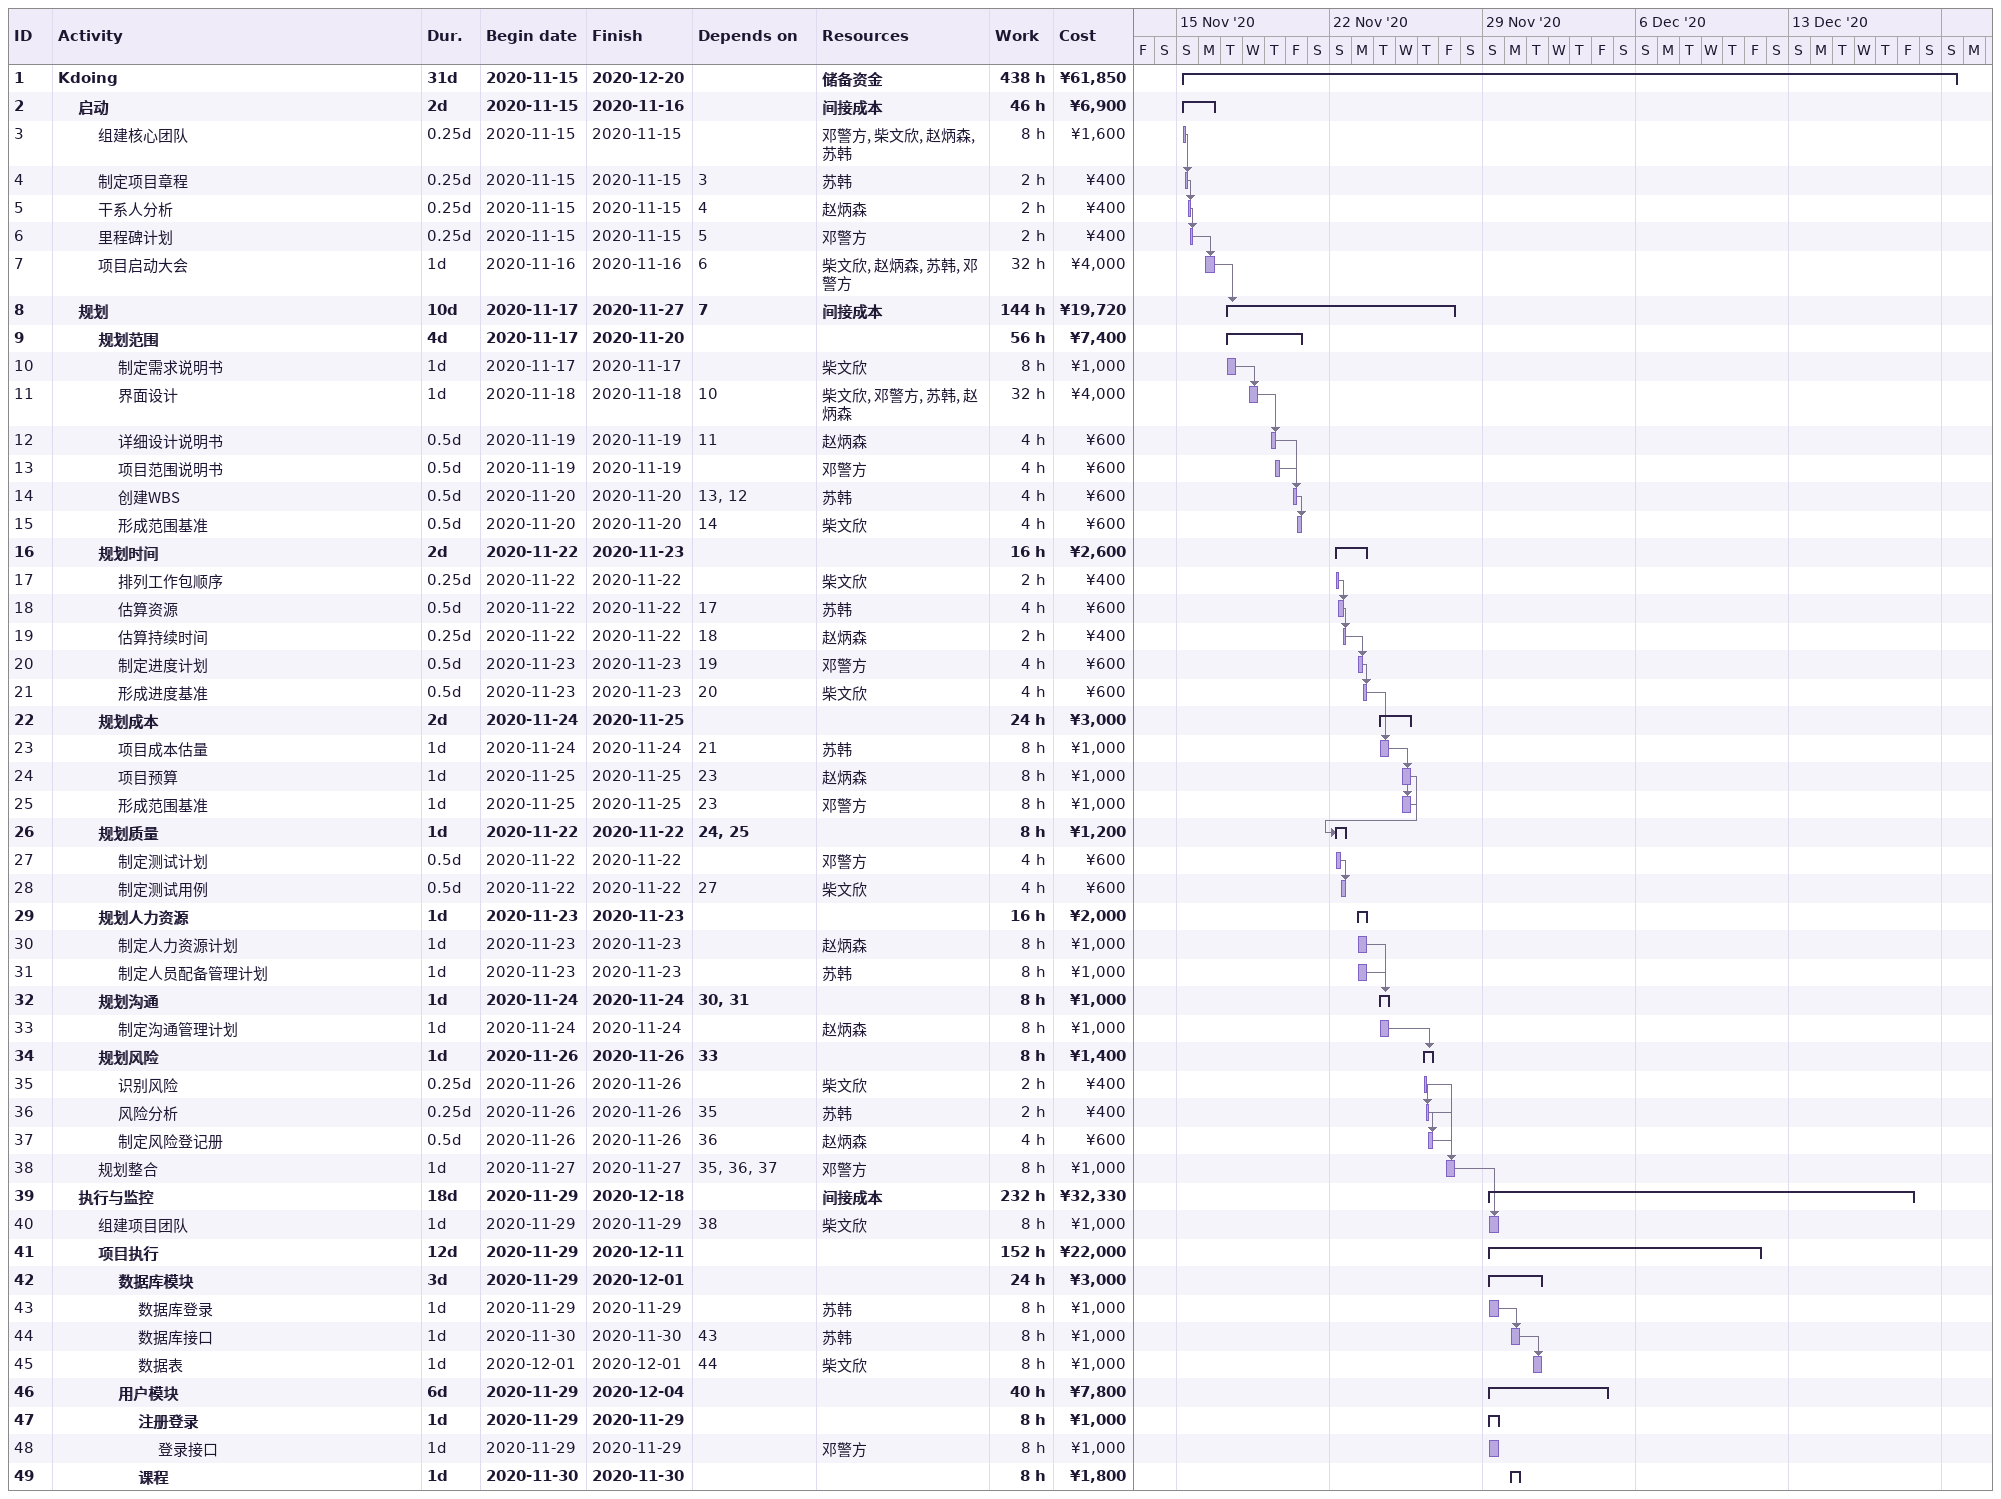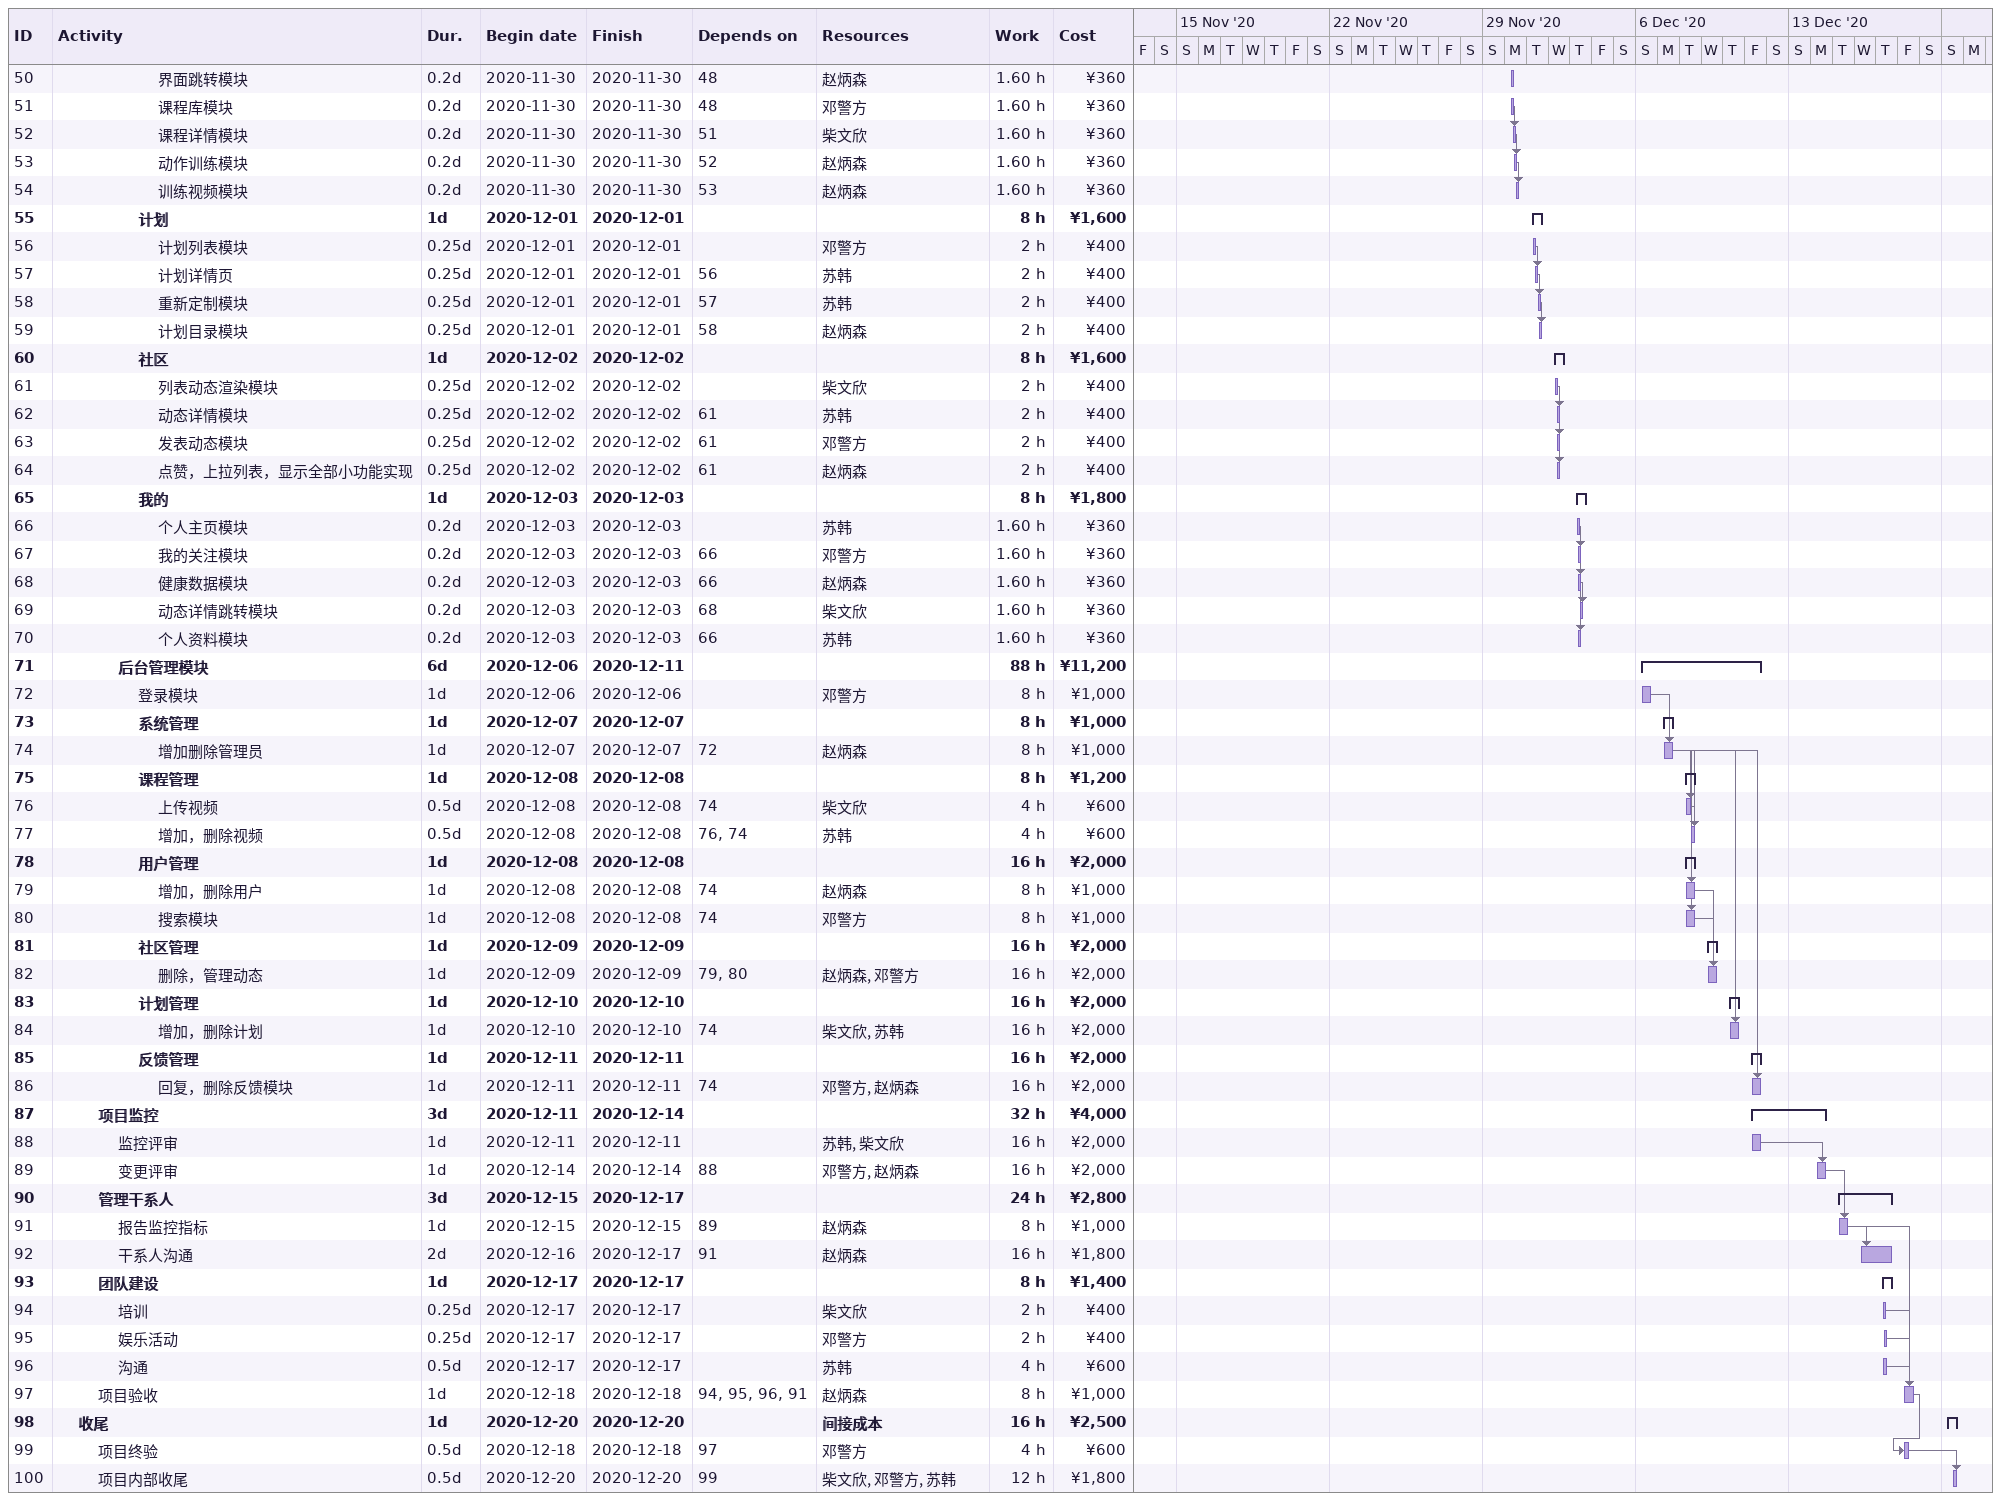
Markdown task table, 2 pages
| ID | Level | Task | Duration | Start | Finish | Predecessors | Resources | Work (h) | Cost (¥) |
|---|---|---|---|---|---|---|---|---|---|
| 1 | 1 | **Kdoing** | 31d | 2020-11-15 | 2020-12-20 |  | 储备资金 | 438 | 61850 |
| 2 | 2 | **启动** | 2d | 2020-11-15 | 2020-11-16 |  | 间接成本 | 46 | 6900 |
| 3 | 3 | 组建核心团队 | 0.25d | 2020-11-15 | 2020-11-15 |  | 邓警方, 柴文欣, 赵炳森, 苏韩 | 8 | 1600 |
| 4 | 3 | 制定项目章程 | 0.25d | 2020-11-15 | 2020-11-15 | 3 | 苏韩 | 2 | 400 |
| 5 | 3 | 干系人分析 | 0.25d | 2020-11-15 | 2020-11-15 | 4 | 赵炳森 | 2 | 400 |
| 6 | 3 | 里程碑计划 | 0.25d | 2020-11-15 | 2020-11-15 | 5 | 邓警方 | 2 | 400 |
| 7 | 3 | 项目启动大会 | 1d | 2020-11-16 | 2020-11-16 | 6 | 柴文欣, 赵炳森, 苏韩, 邓警方 | 32 | 4000 |
| 8 | 2 | **规划** | 10d | 2020-11-17 | 2020-11-27 | 7 | 间接成本 | 144 | 19720 |
| 9 | 3 | **规划范围** | 4d | 2020-11-17 | 2020-11-20 |  |  | 56 | 7400 |
| 10 | 4 | 制定需求说明书 | 1d | 2020-11-17 | 2020-11-17 |  | 柴文欣 | 8 | 1000 |
| 11 | 4 | 界面设计 | 1d | 2020-11-18 | 2020-11-18 | 10 | 柴文欣, 邓警方, 苏韩, 赵炳森 | 32 | 4000 |
| 12 | 4 | 详细设计说明书 | 0.5d | 2020-11-19 | 2020-11-19 | 11 | 赵炳森 | 4 | 600 |
| 13 | 4 | 项目范围说明书 | 0.5d | 2020-11-19 | 2020-11-19 |  | 邓警方 | 4 | 600 |
| 14 | 4 | 创建WBS | 0.5d | 2020-11-20 | 2020-11-20 | 13, 12 | 苏韩 | 4 | 600 |
| 15 | 4 | 形成范围基准 | 0.5d | 2020-11-20 | 2020-11-20 | 14 | 柴文欣 | 4 | 600 |
| 16 | 3 | **规划时间** | 2d | 2020-11-22 | 2020-11-23 |  |  | 16 | 2600 |
| 17 | 4 | 排列工作包顺序 | 0.25d | 2020-11-22 | 2020-11-22 |  | 柴文欣 | 2 | 400 |
| 18 | 4 | 估算资源 | 0.5d | 2020-11-22 | 2020-11-22 | 17 | 苏韩 | 4 | 600 |
| 19 | 4 | 估算持续时间 | 0.25d | 2020-11-22 | 2020-11-22 | 18 | 赵炳森 | 2 | 400 |
| 20 | 4 | 制定进度计划 | 0.5d | 2020-11-23 | 2020-11-23 | 19 | 邓警方 | 4 | 600 |
| 21 | 4 | 形成进度基准 | 0.5d | 2020-11-23 | 2020-11-23 | 20 | 柴文欣 | 4 | 600 |
| 22 | 3 | **规划成本** | 2d | 2020-11-24 | 2020-11-25 |  |  | 24 | 3000 |
| 23 | 4 | 项目成本估量 | 1d | 2020-11-24 | 2020-11-24 | 21 | 苏韩 | 8 | 1000 |
| 24 | 4 | 项目预算 | 1d | 2020-11-25 | 2020-11-25 | 23 | 赵炳森 | 8 | 1000 |
| 25 | 4 | 形成范围基准 | 1d | 2020-11-25 | 2020-11-25 | 23 | 邓警方 | 8 | 1000 |
| 26 | 3 | **规划质量** | 1d | 2020-11-22 | 2020-11-22 | 24, 25 |  | 8 | 1200 |
| 27 | 4 | 制定测试计划 | 0.5d | 2020-11-22 | 2020-11-22 |  | 邓警方 | 4 | 600 |
| 28 | 4 | 制定测试用例 | 0.5d | 2020-11-22 | 2020-11-22 | 27 | 柴文欣 | 4 | 600 |
| 29 | 3 | **规划人力资源** | 1d | 2020-11-23 | 2020-11-23 |  |  | 16 | 2000 |
| 30 | 4 | 制定人力资源计划 | 1d | 2020-11-23 | 2020-11-23 |  | 赵炳森 | 8 | 1000 |
| 31 | 4 | 制定人员配备管理计划 | 1d | 2020-11-23 | 2020-11-23 |  | 苏韩 | 8 | 1000 |
| 32 | 3 | **规划沟通** | 1d | 2020-11-24 | 2020-11-24 | 30, 31 |  | 8 | 1000 |
| 33 | 4 | 制定沟通管理计划 | 1d | 2020-11-24 | 2020-11-24 |  | 赵炳森 | 8 | 1000 |
| 34 | 3 | **规划风险** | 1d | 2020-11-26 | 2020-11-26 | 33 |  | 8 | 1400 |
| 35 | 4 | 识别风险 | 0.25d | 2020-11-26 | 2020-11-26 |  | 柴文欣 | 2 | 400 |
| 36 | 4 | 风险分析 | 0.25d | 2020-11-26 | 2020-11-26 | 35 | 苏韩 | 2 | 400 |
| 37 | 4 | 制定风险登记册 | 0.5d | 2020-11-26 | 2020-11-26 | 36 | 赵炳森 | 4 | 600 |
| 38 | 3 | 规划整合 | 1d | 2020-11-27 | 2020-11-27 | 35, 36, 37 | 邓警方 | 8 | 1000 |
| 39 | 2 | **执行与监控** | 18d | 2020-11-29 | 2020-12-18 |  | 间接成本 | 232 | 32330 |
| 40 | 3 | 组建项目团队 | 1d | 2020-11-29 | 2020-11-29 | 38 | 柴文欣 | 8 | 1000 |
| 41 | 3 | **项目执行** | 12d | 2020-11-29 | 2020-12-11 |  |  | 152 | 22000 |
| 42 | 4 | **数据库模块** | 3d | 2020-11-29 | 2020-12-01 |  |  | 24 | 3000 |
| 43 | 5 | 数据库登录 | 1d | 2020-11-29 | 2020-11-29 |  | 苏韩 | 8 | 1000 |
| 44 | 5 | 数据库接口 | 1d | 2020-11-30 | 2020-11-30 | 43 | 苏韩 | 8 | 1000 |
| 45 | 5 | 数据表 | 1d | 2020-12-01 | 2020-12-01 | 44 | 柴文欣 | 8 | 1000 |
| 46 | 4 | **用户模块** | 6d | 2020-11-29 | 2020-12-04 |  |  | 40 | 7800 |
| 47 | 5 | **注册登录** | 1d | 2020-11-29 | 2020-11-29 |  |  | 8 | 1000 |
| 48 | 6 | 登录接口 | 1d | 2020-11-29 | 2020-11-29 |  | 邓警方 | 8 | 1000 |
| 49 | 5 | **课程** | 1d | 2020-11-30 | 2020-11-30 |  |  | 8 | 1800 |
| 50 | 6 | 界面跳转模块 | 0.2d | 2020-11-30 | 2020-11-30 | 48 | 赵炳森 | 1.60 | 360 |
| 51 | 6 | 课程库模块 | 0.2d | 2020-11-30 | 2020-11-30 | 48 | 邓警方 | 1.60 | 360 |
| 52 | 6 | 课程详情模块 | 0.2d | 2020-11-30 | 2020-11-30 | 51 | 柴文欣 | 1.60 | 360 |
| 53 | 6 | 动作训练模块 | 0.2d | 2020-11-30 | 2020-11-30 | 52 | 赵炳森 | 1.60 | 360 |
| 54 | 6 | 训练视频模块 | 0.2d | 2020-11-30 | 2020-11-30 | 53 | 赵炳森 | 1.60 | 360 |
| 55 | 5 | **计划** | 1d | 2020-12-01 | 2020-12-01 |  |  | 8 | 1600 |
| 56 | 6 | 计划列表模块 | 0.25d | 2020-12-01 | 2020-12-01 |  | 邓警方 | 2 | 400 |
| 57 | 6 | 计划详情页 | 0.25d | 2020-12-01 | 2020-12-01 | 56 | 苏韩 | 2 | 400 |
| 58 | 6 | 重新定制模块 | 0.25d | 2020-12-01 | 2020-12-01 | 57 | 苏韩 | 2 | 400 |
| 59 | 6 | 计划目录模块 | 0.25d | 2020-12-01 | 2020-12-01 | 58 | 赵炳森 | 2 | 400 |
| 60 | 5 | **社区** | 1d | 2020-12-02 | 2020-12-02 |  |  | 8 | 1600 |
| 61 | 6 | 列表动态渲染模块 | 0.25d | 2020-12-02 | 2020-12-02 |  | 柴文欣 | 2 | 400 |
| 62 | 6 | 动态详情模块 | 0.25d | 2020-12-02 | 2020-12-02 | 61 | 苏韩 | 2 | 400 |
| 63 | 6 | 发表动态模块 | 0.25d | 2020-12-02 | 2020-12-02 | 61 | 邓警方 | 2 | 400 |
| 64 | 6 | 点赞，上拉列表，显示全部小功能实现 | 0.25d | 2020-12-02 | 2020-12-02 | 61 | 赵炳森 | 2 | 400 |
| 65 | 5 | **我的** | 1d | 2020-12-03 | 2020-12-03 |  |  | 8 | 1800 |
| 66 | 6 | 个人主页模块 | 0.2d | 2020-12-03 | 2020-12-03 |  | 苏韩 | 1.60 | 360 |
| 67 | 6 | 我的关注模块 | 0.2d | 2020-12-03 | 2020-12-03 | 66 | 邓警方 | 1.60 | 360 |
| 68 | 6 | 健康数据模块 | 0.2d | 2020-12-03 | 2020-12-03 | 66 | 赵炳森 | 1.60 | 360 |
| 69 | 6 | 动态详情跳转模块 | 0.2d | 2020-12-03 | 2020-12-03 | 68 | 柴文欣 | 1.60 | 360 |
| 70 | 6 | 个人资料模块 | 0.2d | 2020-12-03 | 2020-12-03 | 66 | 苏韩 | 1.60 | 360 |
| 71 | 4 | **后台管理模块** | 6d | 2020-12-06 | 2020-12-11 |  |  | 88 | 11200 |
| 72 | 5 | 登录模块 | 1d | 2020-12-06 | 2020-12-06 |  | 邓警方 | 8 | 1000 |
| 73 | 5 | **系统管理** | 1d | 2020-12-07 | 2020-12-07 |  |  | 8 | 1000 |
| 74 | 6 | 增加删除管理员 | 1d | 2020-12-07 | 2020-12-07 | 72 | 赵炳森 | 8 | 1000 |
| 75 | 5 | **课程管理** | 1d | 2020-12-08 | 2020-12-08 |  |  | 8 | 1200 |
| 76 | 6 | 上传视频 | 0.5d | 2020-12-08 | 2020-12-08 | 74 | 柴文欣 | 4 | 600 |
| 77 | 6 | 增加，删除视频 | 0.5d | 2020-12-08 | 2020-12-08 | 76, 74 | 苏韩 | 4 | 600 |
| 78 | 5 | **用户管理** | 1d | 2020-12-08 | 2020-12-08 |  |  | 16 | 2000 |
| 79 | 6 | 增加，删除用户 | 1d | 2020-12-08 | 2020-12-08 | 74 | 赵炳森 | 8 | 1000 |
| 80 | 6 | 搜索模块 | 1d | 2020-12-08 | 2020-12-08 | 74 | 邓警方 | 8 | 1000 |
| 81 | 5 | **社区管理** | 1d | 2020-12-09 | 2020-12-09 |  |  | 16 | 2000 |
| 82 | 6 | 删除，管理动态 | 1d | 2020-12-09 | 2020-12-09 | 79, 80 | 赵炳森, 邓警方 | 16 | 2000 |
| 83 | 5 | **计划管理** | 1d | 2020-12-10 | 2020-12-10 |  |  | 16 | 2000 |
| 84 | 6 | 增加，删除计划 | 1d | 2020-12-10 | 2020-12-10 | 74 | 柴文欣, 苏韩 | 16 | 2000 |
| 85 | 5 | **反馈管理** | 1d | 2020-12-11 | 2020-12-11 |  |  | 16 | 2000 |
| 86 | 6 | 回复，删除反馈模块 | 1d | 2020-12-11 | 2020-12-11 | 74 | 邓警方, 赵炳森 | 16 | 2000 |
| 87 | 3 | **项目监控** | 3d | 2020-12-11 | 2020-12-14 |  |  | 32 | 4000 |
| 88 | 4 | 监控评审 | 1d | 2020-12-11 | 2020-12-11 |  | 苏韩, 柴文欣 | 16 | 2000 |
| 89 | 4 | 变更评审 | 1d | 2020-12-14 | 2020-12-14 | 88 | 邓警方, 赵炳森 | 16 | 2000 |
| 90 | 3 | **管理干系人** | 3d | 2020-12-15 | 2020-12-17 |  |  | 24 | 2800 |
| 91 | 4 | 报告监控指标 | 1d | 2020-12-15 | 2020-12-15 | 89 | 赵炳森 | 8 | 1000 |
| 92 | 4 | 干系人沟通 | 2d | 2020-12-16 | 2020-12-17 | 91 | 赵炳森 | 16 | 1800 |
| 93 | 3 | **团队建设** | 1d | 2020-12-17 | 2020-12-17 |  |  | 8 | 1400 |
| 94 | 4 | 培训 | 0.25d | 2020-12-17 | 2020-12-17 |  | 柴文欣 | 2 | 400 |
| 95 | 4 | 娱乐活动 | 0.25d | 2020-12-17 | 2020-12-17 |  | 邓警方 | 2 | 400 |
| 96 | 4 | 沟通 | 0.5d | 2020-12-17 | 2020-12-17 |  | 苏韩 | 4 | 600 |
| 97 | 3 | 项目验收 | 1d | 2020-12-18 | 2020-12-18 | 94, 95, 96, 91 | 赵炳森 | 8 | 1000 |
| 98 | 2 | **收尾** | 1d | 2020-12-20 | 2020-12-20 |  | 间接成本 | 16 | 2500 |
| 99 | 3 | 项目终验 | 0.5d | 2020-12-18 | 2020-12-18 | 97 | 邓警方 | 4 | 600 |
| 100 | 3 | 项目内部收尾 | 0.5d | 2020-12-20 | 2020-12-20 | 99 | 柴文欣, 邓警方, 苏韩 | 12 | 1800 |
